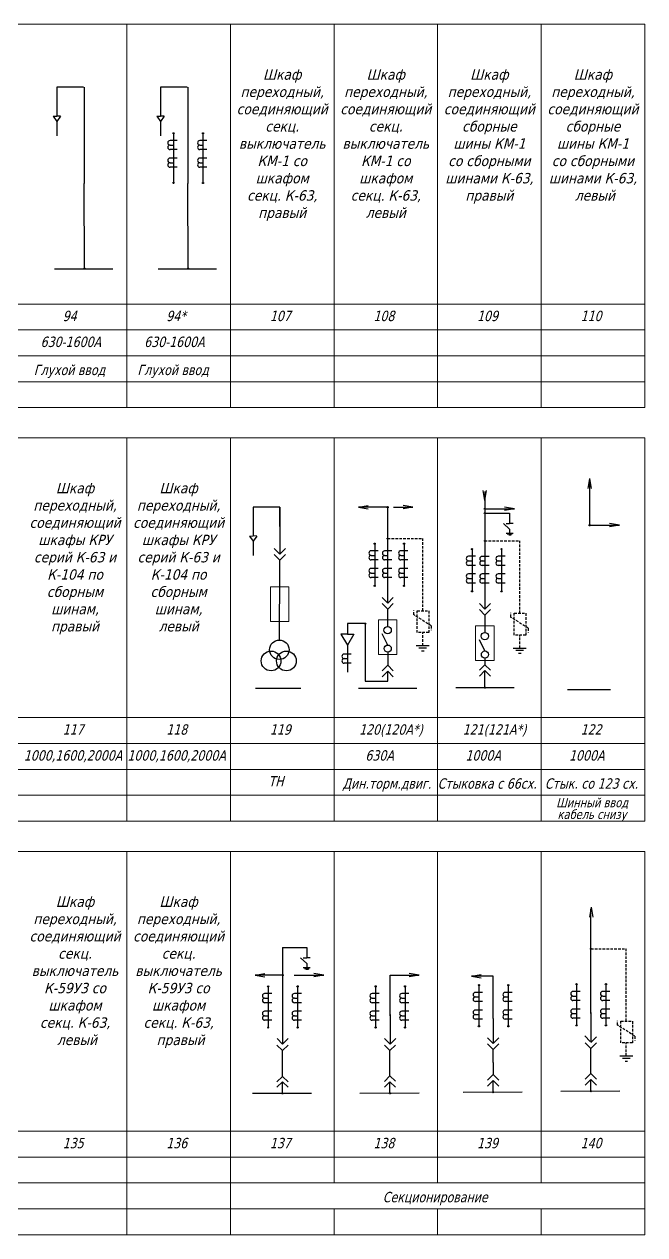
# Model space of a CAD drawing. Header units: millimetres. Extents: x -921 to 41389, y -8091 to 10490.
# Drawn here: x 40893.1 to 41012.9, y 9578.6 to 9812.3 of the extents above; entities that cross this region are included whole.
import ezdxf

# ---------------------------------------------------------------- set-up
doc = ezdxf.new("R2010")
doc.units = ezdxf.units.MM
for name, pattern in [('HIDDENX2', [0.75, 0.5, -0.25]), ('K5LT_BASIC', [0]), ('K5LT_DASHED', [6, 4, -2])]:
    doc.linetypes.add(name, pattern=pattern)
doc.layers.add('LAYER0VIEW0', color=7, linetype='Continuous')
doc.styles.get("Standard").update_dxf_attribs({"font": 'TAHOMA.TTF', "oblique": 15})

msp = doc.modelspace()

# ---------------------------------------------------------------- linework, layer by layer
at = {"color": 7, "lineweight": 18}
for p, q in [((40772.888, 9812.283), (41012.888, 9812.283)), ((40912.888, 9738.283), (40912.888, 9812.283)), ((40932.888, 9738.283), (40932.888, 9812.283)), ((40952.888, 9738.283), (40952.888, 9812.283)), ((40972.888, 9738.283), (40972.888, 9812.283)), ((40992.888, 9738.283), (40992.888, 9812.283)), ((41012.888, 9738.283), (41012.888, 9812.283)), ((40772.888, 9758.283), (41012.888, 9758.283)), ((40772.888, 9753.283), (41012.888, 9753.283)), ((40772.888, 9748.283), (41012.888, 9748.283)), ((40772.888, 9743.283), (41012.888, 9743.283)), ((40772.888, 9738.283), (41012.888, 9738.283)), ((40772.888, 9732.463), (41012.888, 9732.463)), ((40912.888, 9658.463), (40912.888, 9732.463)), ((40932.888, 9658.463), (40932.888, 9732.463)), ((40952.888, 9658.463), (40952.888, 9732.463)), ((40972.888, 9658.463), (40972.888, 9732.463)), ((40992.888, 9658.463), (40992.888, 9732.463)), ((41012.888, 9658.463), (41012.888, 9732.463)), ((40772.888, 9678.463), (41012.888, 9678.463)), ((40772.888, 9673.463), (41012.888, 9673.463)), ((40772.888, 9668.463), (41012.888, 9668.463)), ((40772.888, 9663.463), (41012.888, 9663.463)), ((40772.888, 9658.463), (41012.888, 9658.463)), ((40772.888, 9652.643), (41012.888, 9652.643)), ((40912.888, 9578.643), (40912.888, 9652.643)), ((40932.888, 9578.643), (40932.888, 9652.643)), ((40952.888, 9588.643), (40952.888, 9652.643)), ((40972.888, 9588.643), (40972.888, 9652.643)), ((40992.888, 9588.643), (40992.888, 9652.643)), ((41012.888, 9578.643), (41012.888, 9652.643)), ((40772.888, 9598.643), (41012.888, 9598.643)), ((40772.888, 9593.643), (41012.888, 9593.643)), ((40772.888, 9588.643), (41012.888, 9588.643)), ((40772.888, 9583.643), (41012.888, 9583.643)), ((40952.888, 9578.643), (40952.888, 9583.643)), ((40972.888, 9578.643), (40972.888, 9583.643)), ((40992.888, 9578.643), (40992.888, 9583.643)), ((40772.888, 9578.643), (41012.888, 9578.643))]:
    msp.add_line(p, q, dxfattribs=at)
at = {"layer": 'LAYER0VIEW0', "color": 7, "linetype": 'K5LT_BASIC'}
for p, q in [((40899.374, 9800.126), (40899.374, 9794.564)), ((40904.543, 9800.126), (40899.374, 9800.126)), ((40904.662, 9800.126), (40904.662, 9781.551)), ((40919.374, 9800.126), (40919.374, 9794.564)), ((40924.543, 9800.126), (40919.374, 9800.126)), ((40924.662, 9800.126), (40924.662, 9781.551)), ((40898.666, 9794.522), (40899.374, 9794.564)), ((40898.666, 9794.522), (40899.374, 9793.527)), ((40900.082, 9794.522), (40899.374, 9794.564)), ((40900.082, 9794.522), (40899.374, 9793.527)), ((40918.666, 9794.522), (40919.374, 9794.564)), ((40918.666, 9794.522), (40919.374, 9793.527)), ((40920.082, 9794.522), (40919.374, 9794.564)), ((40920.082, 9794.522), (40919.374, 9793.527)), ((40899.374, 9793.527), (40899.374, 9790.764)), ((40919.374, 9793.527), (40919.374, 9790.764)), ((40922.582, 9789.836), (40921.222, 9789.836)), ((40921.902, 9791.224), (40921.902, 9781.645)), ((40928.323, 9789.836), (40926.963, 9789.836)), ((40927.579, 9791.224), (40927.579, 9781.645)), ((40921.222, 9788.957), (40921.837, 9788.957)), ((40922.582, 9788.078), (40921.222, 9788.078)), ((40926.963, 9788.957), (40927.579, 9788.957)), ((40928.323, 9788.078), (40926.963, 9788.078)), ((40922.582, 9786.434), (40921.222, 9786.434)), ((40921.222, 9785.555), (40921.837, 9785.555)), ((40928.323, 9786.434), (40926.963, 9786.434)), ((40926.963, 9785.555), (40927.579, 9785.555)), ((40922.582, 9784.676), (40921.222, 9784.676)), ((40928.323, 9784.676), (40926.963, 9784.676)), ((40904.717, 9765.106), (40904.662, 9781.551)), ((40924.717, 9765.106), (40924.662, 9781.551)), ((40898.938, 9765.069), (40910.175, 9765.069)), ((40918.938, 9765.069), (40930.175, 9765.069)), ((41002.242, 9724.597), (41001.921, 9722.693)), ((41002.242, 9724.624), (41002.242, 9715.584)), ((41002.242, 9724.597), (41002.563, 9722.693)), ((40982.023, 9720.368), (40981.702, 9722.273)), ((40982.003, 9722.103), (40982.003, 9699.427)), ((40982.023, 9720.368), (40982.344, 9722.273)), ((40937.245, 9719.102), (40937.245, 9713.539)), ((40942.415, 9719.102), (40937.245, 9719.102)), ((40942.415, 9719.102), (40942.415, 9710.056)), ((40942.415, 9715.346), (40942.415, 9719.102)), ((40957.593, 9719.06), (40959.497, 9719.381)), ((40963.236, 9719.06), (40957.593, 9719.06)), ((40957.593, 9719.06), (40959.497, 9718.739)), ((40963.236, 9719.06), (40963.236, 9700.579)), ((40964.398, 9719.06), (40968.112, 9719.06)), ((40968.112, 9719.06), (40966.207, 9719.381)), ((40968.112, 9719.06), (40966.207, 9718.739)), ((40982.003, 9718.724), (40987.705, 9718.724)), ((40982.003, 9717.893), (40986.795, 9717.893)), ((40987.705, 9718.724), (40985.8, 9719.045)), ((40987.705, 9718.724), (40985.8, 9718.403)), ((40986.795, 9717.893), (40986.795, 9715.945)), ((40986.795, 9714.805), (40985.586, 9715.945)), ((40986.13, 9715.945), (40986.795, 9715.945)), ((40987.46, 9715.945), (40986.795, 9715.945)), ((40986.795, 9714.805), (40986.795, 9714.045)), ((41002.242, 9715.584), (41007.979, 9715.584)), ((41007.979, 9715.584), (41006.074, 9715.905)), ((41007.979, 9715.584), (41006.074, 9715.263)), ((40936.537, 9713.497), (40937.245, 9713.539)), ((40936.537, 9713.497), (40937.245, 9712.502)), ((40937.954, 9713.497), (40937.245, 9713.539)), ((40937.954, 9713.497), (40937.245, 9712.502)), ((40937.245, 9712.502), (40937.245, 9709.74)), ((40963.534, 9712.941), (40963.534, 9712.941)), ((40986.13, 9714.045), (40987.46, 9714.045)), ((40986.34, 9713.896), (40987.275, 9713.896)), ((40986.622, 9713.736), (40987.109, 9713.736)), ((40942.415, 9710.014), (40941.337, 9711.092)), ((40942.415, 9710.014), (40943.492, 9711.092)), ((40961.414, 9710.647), (40960.054, 9710.647)), ((40960.734, 9712.035), (40960.734, 9703.88)), ((40964.017, 9710.638), (40962.657, 9710.638)), ((40967.156, 9710.647), (40965.795, 9710.647)), ((40966.411, 9711.96), (40966.411, 9703.806)), ((40979.536, 9710.977), (40979.536, 9702.822)), ((40985.212, 9710.903), (40985.212, 9702.748)), ((40942.415, 9708.865), (40941.337, 9709.942)), ((40942.373, 9708.906), (40942.373, 9707.354)), ((40942.415, 9708.865), (40943.492, 9709.942)), ((40960.054, 9709.768), (40960.67, 9709.768)), ((40961.414, 9708.889), (40960.054, 9708.889)), ((40962.657, 9709.759), (40963.272, 9709.759)), ((40964.017, 9708.88), (40962.657, 9708.88)), ((40965.795, 9709.768), (40966.411, 9709.768)), ((40967.156, 9708.889), (40965.795, 9708.889)), ((40980.216, 9709.59), (40978.855, 9709.59)), ((40978.855, 9708.711), (40979.471, 9708.711)), ((40980.216, 9707.832), (40978.855, 9707.832)), ((40982.818, 9709.58), (40981.458, 9709.58)), ((40981.458, 9708.701), (40982.073, 9708.701)), ((40982.818, 9707.822), (40981.458, 9707.822)), ((40985.957, 9709.59), (40984.597, 9709.59)), ((40984.597, 9708.711), (40985.212, 9708.711)), ((40985.957, 9707.832), (40984.597, 9707.832)), ((40942.373, 9707.354), (40942.321, 9693.43)), ((40961.414, 9707.245), (40960.054, 9707.245)), ((40960.054, 9706.366), (40960.67, 9706.366)), ((40961.414, 9705.487), (40960.054, 9705.487)), ((40964.017, 9707.236), (40962.657, 9707.236)), ((40962.657, 9706.357), (40963.272, 9706.357)), ((40964.017, 9705.478), (40962.657, 9705.478)), ((40967.156, 9707.245), (40965.795, 9707.245)), ((40965.795, 9706.366), (40966.411, 9706.366)), ((40967.156, 9705.487), (40965.795, 9705.487)), ((40980.216, 9706.188), (40978.855, 9706.188)), ((40982.818, 9706.178), (40981.458, 9706.178)), ((40985.957, 9706.188), (40984.597, 9706.188)), ((40978.855, 9705.309), (40979.471, 9705.309)), ((40980.216, 9704.43), (40978.855, 9704.43)), ((40981.458, 9705.299), (40982.073, 9705.299)), ((40982.818, 9704.42), (40981.458, 9704.42)), ((40984.597, 9705.309), (40985.212, 9705.309)), ((40985.957, 9704.43), (40984.597, 9704.43)), ((40963.254, 9700.561), (40962.177, 9701.639)), ((40963.254, 9700.561), (40964.332, 9701.639)), ((40963.254, 9699.411), (40962.177, 9700.489)), ((40963.236, 9699.429), (40963.236, 9696.049)), ((40963.254, 9699.411), (40964.332, 9700.489)), ((40982.02, 9699.409), (40980.943, 9700.487)), ((40982.02, 9698.26), (40980.943, 9699.338)), ((40982.02, 9699.409), (40983.098, 9700.487)), ((40982.02, 9698.26), (40983.098, 9699.338)), ((40958.9, 9696.592), (40955.461, 9696.592)), ((40955.461, 9696.592), (40955.463, 9694.532)), ((40958.9, 9696.473), (40958.9, 9685.5)), ((40982.003, 9698.278), (40982.003, 9694.898)), ((40955.463, 9694.532), (40954.215, 9694.532)), ((40954.215, 9694.532), (40955.463, 9692.468)), ((40955.463, 9694.532), (40956.71, 9694.532)), ((40956.71, 9694.532), (40955.463, 9692.468)), ((40963.254, 9692.468), (40962.177, 9694.634)), ((40955.463, 9692.468), (40955.463, 9687.207)), ((40968.762, 9692.352), (40971.262, 9692.352)), ((40970.762, 9691.852), (40969.262, 9691.852)), ((40982.02, 9691.316), (40980.943, 9693.482)), ((40987.49, 9691.889), (40989.99, 9691.889)), ((40956.207, 9690.717), (40954.847, 9690.717)), ((40954.847, 9689.837), (40955.463, 9689.837)), ((40963.254, 9691.088), (40963.254, 9688.559)), ((40969.762, 9691.352), (40970.262, 9691.352)), ((40982.02, 9689.937), (40982.02, 9688.672)), ((40989.49, 9691.389), (40987.99, 9691.389)), ((40988.49, 9690.889), (40988.99, 9690.889)), ((40956.207, 9688.958), (40954.847, 9688.958)), ((40963.254, 9688.559), (40962.177, 9687.481)), ((40963.254, 9687.41), (40962.177, 9686.332)), ((40963.254, 9688.559), (40964.332, 9687.481)), ((40963.254, 9687.41), (40964.332, 9686.332)), ((40963.254, 9685.5), (40963.254, 9687.41)), ((40982.02, 9688.672), (40980.943, 9687.595)), ((40982.02, 9687.523), (40980.943, 9686.445)), ((40982.02, 9688.672), (40983.098, 9687.595)), ((40982.02, 9684.246), (40982.02, 9687.523)), ((40982.02, 9687.523), (40983.098, 9686.445)), ((40958.9, 9685.5), (40963.254, 9685.5)), ((40937.74, 9684.111), (40946.506, 9684.111)), ((40957.636, 9684.133), (40968.873, 9684.133)), ((40976.402, 9684.246), (40987.639, 9684.246)), ((40997.944, 9683.871), (41006.279, 9683.871)), ((41002.504, 9641.851), (41002.183, 9639.947)), ((41002.493, 9621.34), (41002.493, 9641.491)), ((41002.504, 9641.851), (41002.825, 9639.947)), ((40942.949, 9634.059), (40947.623, 9634.059)), ((40942.963, 9634.059), (40942.963, 9621.131)), ((40947.623, 9634.059), (40947.623, 9632.111)), ((40947.623, 9630.971), (40946.414, 9632.111)), ((40946.958, 9632.111), (40947.623, 9632.111)), ((40948.288, 9632.111), (40947.623, 9632.111)), ((40947.623, 9630.971), (40947.623, 9630.211)), ((40937.646, 9628.755), (40939.551, 9629.076)), ((40942.963, 9628.749), (40937.646, 9628.755)), ((40937.646, 9628.755), (40939.551, 9628.434)), ((40945.219, 9628.761), (40950.922, 9628.767)), ((40946.958, 9630.211), (40948.288, 9630.211)), ((40947.168, 9630.061), (40948.104, 9630.061)), ((40947.45, 9629.901), (40947.937, 9629.901)), ((40950.922, 9628.767), (40949.017, 9629.088)), ((40950.922, 9628.767), (40949.017, 9628.446)), ((40963.712, 9620.931), (40963.712, 9628.752)), ((40963.712, 9628.752), (40969.266, 9628.752)), ((40969.315, 9628.756), (40967.41, 9629.077)), ((40969.315, 9628.756), (40967.41, 9628.435)), ((40979.415, 9628.527), (40981.32, 9628.848)), ((40979.415, 9628.527), (40981.32, 9628.206)), ((40983.599, 9628.527), (40979.415, 9628.527)), ((40983.599, 9620.407), (40983.599, 9628.527)), ((40940.172, 9626.583), (40940.172, 9618.656)), ((40945.849, 9626.583), (40945.849, 9618.656)), ((40960.921, 9626.584), (40960.921, 9618.657)), ((40966.597, 9626.584), (40966.597, 9618.657)), ((40980.857, 9626.812), (40980.857, 9618.885)), ((40986.534, 9626.812), (40986.534, 9618.885)), ((40999.702, 9626.993), (40999.702, 9619.066)), ((41005.379, 9626.993), (41005.379, 9619.066)), ((40940.852, 9625.196), (40939.492, 9625.196)), ((40939.492, 9624.317), (40940.107, 9624.317)), ((40946.593, 9625.196), (40945.233, 9625.196)), ((40945.233, 9624.317), (40945.849, 9624.317)), ((40961.601, 9625.197), (40960.24, 9625.197)), ((40960.24, 9624.318), (40960.856, 9624.318)), ((40967.342, 9625.197), (40965.982, 9625.197)), ((40965.982, 9624.318), (40966.597, 9624.318)), ((40981.537, 9625.425), (40980.177, 9625.425)), ((40980.177, 9624.546), (40980.793, 9624.546)), ((40981.537, 9623.667), (40980.177, 9623.667)), ((40987.279, 9625.425), (40985.918, 9625.425)), ((40985.918, 9624.546), (40986.534, 9624.546)), ((40987.279, 9623.667), (40985.918, 9623.667)), ((41000.382, 9625.606), (40999.022, 9625.606)), ((40999.022, 9624.727), (40999.637, 9624.727)), ((41000.382, 9623.848), (40999.022, 9623.848)), ((41006.123, 9625.606), (41004.763, 9625.606)), ((41004.763, 9624.727), (41005.379, 9624.727)), ((41006.123, 9623.848), (41004.763, 9623.848)), ((40940.852, 9623.438), (40939.492, 9623.438)), ((40940.852, 9621.794), (40939.492, 9621.794)), ((40946.593, 9623.438), (40945.233, 9623.438)), ((40946.593, 9621.794), (40945.233, 9621.794)), ((40961.601, 9623.439), (40960.24, 9623.439)), ((40961.601, 9621.795), (40960.24, 9621.795)), ((40967.342, 9623.439), (40965.982, 9623.439)), ((40967.342, 9621.795), (40965.982, 9621.795)), ((40981.537, 9622.023), (40980.177, 9622.023)), ((40987.279, 9622.023), (40985.918, 9622.023)), ((41000.382, 9622.204), (40999.022, 9622.204)), ((40999.022, 9621.325), (40999.637, 9621.325)), ((41002.493, 9621.541), (41002.493, 9615.826)), ((41006.123, 9622.204), (41004.763, 9622.204)), ((41004.763, 9621.325), (41005.379, 9621.325)), ((40939.492, 9620.915), (40940.107, 9620.915)), ((40940.852, 9620.035), (40939.492, 9620.035)), ((40942.963, 9621.131), (40942.963, 9615.416)), ((40945.233, 9620.915), (40945.849, 9620.915)), ((40946.593, 9620.035), (40945.233, 9620.035)), ((40960.24, 9620.916), (40960.856, 9620.916)), ((40961.601, 9620.037), (40960.24, 9620.037)), ((40963.712, 9621.132), (40963.712, 9615.418)), ((40965.982, 9620.916), (40966.597, 9620.916)), ((40967.342, 9620.037), (40965.982, 9620.037)), ((40980.177, 9621.144), (40980.793, 9621.144)), ((40981.537, 9620.265), (40980.177, 9620.265)), ((40983.599, 9620.407), (40983.617, 9615.563)), ((40985.918, 9621.144), (40986.534, 9621.144)), ((40987.279, 9620.265), (40985.918, 9620.265)), ((41000.382, 9620.446), (40999.022, 9620.446)), ((41006.123, 9620.446), (41004.763, 9620.446)), ((40983.617, 9615.563), (40982.539, 9616.641)), ((40983.617, 9615.563), (40984.695, 9616.641)), ((41002.361, 9615.945), (41001.283, 9617.022)), ((41002.461, 9615.744), (41003.539, 9616.822)), ((40942.931, 9614.184), (40941.854, 9615.262)), ((40942.963, 9615.416), (40941.886, 9616.494)), ((40942.931, 9614.184), (40944.009, 9615.262)), ((40942.963, 9615.416), (40944.041, 9616.494)), ((40963.68, 9614.186), (40962.602, 9615.264)), ((40963.712, 9615.418), (40962.634, 9616.495)), ((40963.68, 9614.186), (40964.758, 9615.264)), ((40963.712, 9615.418), (40964.79, 9616.495)), ((40983.617, 9614.414), (40982.539, 9615.491)), ((40983.617, 9614.414), (40984.695, 9615.491)), ((40983.617, 9611.862), (40983.617, 9614.414)), ((41002.461, 9614.594), (41001.384, 9615.672)), ((41002.458, 9609.747), (41002.463, 9614.593)), ((41002.461, 9614.594), (41003.539, 9615.672)), ((40942.931, 9609.219), (40942.933, 9614.183)), ((40963.677, 9609.338), (40963.682, 9614.184)), ((41008.071, 9613.17), (41010.571, 9613.17)), ((41010.071, 9612.67), (41008.571, 9612.67)), ((41009.071, 9612.17), (41009.571, 9612.17)), ((40983.617, 9611.862), (40983.617, 9609.563)), ((41002.461, 9609.743), (41001.384, 9608.666)), ((41002.458, 9609.747), (41003.536, 9608.669)), ((40942.928, 9608.187), (40941.85, 9607.11)), ((40942.931, 9609.219), (40941.854, 9608.141)), ((40942.928, 9608.187), (40944.006, 9607.11)), ((40942.931, 9609.219), (40944.009, 9608.141)), ((40942.931, 9605.942), (40942.931, 9608.184)), ((40963.677, 9608.189), (40962.599, 9607.111)), ((40963.68, 9609.335), (40962.602, 9608.257)), ((40963.677, 9609.338), (40964.754, 9608.26)), ((40963.677, 9608.189), (40964.754, 9607.111)), ((40963.68, 9605.944), (40963.68, 9608.185)), ((40983.613, 9608.416), (40982.536, 9607.339)), ((40983.617, 9609.563), (40982.539, 9608.485)), ((40983.613, 9609.566), (40984.691, 9608.488)), ((40983.613, 9608.416), (40984.691, 9607.339)), ((40983.617, 9606.172), (40983.617, 9608.413)), ((41002.458, 9608.597), (41001.38, 9607.52)), ((41002.461, 9606.352), (41002.458, 9608.597)), ((41002.458, 9608.597), (41003.536, 9607.52)), ((40948.55, 9605.942), (40937.149, 9605.892)), ((40969.299, 9605.944), (40957.897, 9605.894)), ((40989.235, 9606.172), (40977.834, 9606.121)), ((41008.08, 9606.352), (40996.679, 9606.302))]:
    msp.add_line(p, q, dxfattribs=at)
at = {"layer": 'LAYER0VIEW0', "color": 7, "linetype": 'HIDDENX2'}
for p, q in [((40963.256, 9713.017), (40970.012, 9713.016)), ((40970.012, 9699.066), (40970.012, 9713.025)), ((40981.983, 9712.554), (40988.74, 9712.554)), ((40988.74, 9698.603), (40988.74, 9712.562)), ((40968.279, 9698.313), (40968.279, 9699.122)), ((40968.957, 9694.852), (40968.957, 9699.066)), ((40968.957, 9699.066), (40971.194, 9699.066)), ((40971.194, 9699.066), (40971.194, 9694.852)), ((40987.006, 9697.85), (40987.006, 9698.659)), ((40987.684, 9694.389), (40987.684, 9698.603)), ((40987.684, 9698.603), (40989.921, 9698.603)), ((40989.921, 9698.603), (40989.921, 9694.389)), ((40971.647, 9696.167), (40968.263, 9698.327)), ((40971.647, 9696.167), (40971.647, 9695.329)), ((40990.374, 9695.703), (40986.99, 9697.864)), ((40971.194, 9694.852), (40968.957, 9694.852)), ((40970.012, 9692.352), (40970.012, 9694.852)), ((40989.921, 9694.389), (40987.684, 9694.389)), ((40988.74, 9691.889), (40988.74, 9694.389)), ((40990.374, 9695.703), (40990.374, 9694.866)), ((41002.493, 9633.835), (41009.321, 9633.834)), ((41009.321, 9619.884), (41009.321, 9633.843)), ((41010.955, 9616.985), (41007.571, 9619.145)), ((41007.587, 9619.131), (41007.587, 9619.94)), ((41008.265, 9615.67), (41008.265, 9619.884)), ((41008.265, 9619.884), (41010.502, 9619.884)), ((41010.502, 9619.884), (41010.502, 9615.67)), ((41010.955, 9616.985), (41010.955, 9616.147)), ((41010.502, 9615.67), (41008.265, 9615.67)), ((41009.321, 9613.17), (41009.321, 9615.67))]:
    msp.add_line(p, q, dxfattribs=at)
at = {"layer": 'LAYER0VIEW0', "color": 7, "linetype": 'K5LT_BASIC', "lineweight": 18}
for p, q in [((40940.596, 9703.687), (40944.184, 9703.687)), ((40940.596, 9696.998), (40940.596, 9703.687)), ((40944.184, 9703.687), (40944.184, 9696.998)), ((40944.184, 9696.998), (40940.596, 9696.998)), ((40961.442, 9697.33), (40965.031, 9697.33)), ((40961.442, 9690.64), (40961.442, 9697.33)), ((40965.031, 9697.33), (40965.031, 9690.64)), ((40980.208, 9696.179), (40983.797, 9696.179)), ((40980.208, 9689.489), (40980.208, 9696.179)), ((40983.797, 9696.179), (40983.797, 9689.489)), ((40965.031, 9690.64), (40961.442, 9690.64)), ((40983.797, 9689.489), (40980.208, 9689.489))]:
    msp.add_line(p, q, dxfattribs=at)
at = {"layer": 'LAYER0VIEW0', "color": 7, "linetype": 'K5LT_BASIC'}
for centre, radius in [((40921.902, 9791.224), 0.119), ((40927.579, 9791.224), 0.119), ((40921.902, 9781.645), 0.119), ((40927.579, 9781.645), 0.119), ((40904.717, 9765.106), 0.119), ((40924.717, 9765.106), 0.119), ((40963.236, 9719.06), 0.119), ((40982.003, 9718.724), 0.119), ((40982.003, 9717.893), 0.119), ((41002.242, 9715.584), 0.119), ((40960.734, 9712.035), 0.119), ((40966.411, 9712.035), 0.119), ((40979.536, 9710.977), 0.119), ((40985.212, 9710.977), 0.119), ((40960.734, 9703.88), 0.119), ((40966.411, 9703.88), 0.119), ((40979.536, 9702.822), 0.119), ((40985.212, 9702.822), 0.119), ((40958.9, 9696.592), 0.119), ((40963.236, 9695.342), 0.708), ((40982.003, 9694.19), 0.708), ((40942.321, 9691.55), 1.88), ((40963.254, 9691.778), 0.69), ((40940.723, 9689.388), 1.908), ((40943.685, 9689.388), 1.908), ((40982.02, 9690.626), 0.69), ((40982.02, 9684.246), 0.119), ((40940.172, 9626.583), 0.119), ((40945.849, 9626.583), 0.119), ((40960.921, 9626.584), 0.119), ((40966.597, 9626.584), 0.119), ((40980.857, 9626.812), 0.119), ((40986.534, 9626.812), 0.119), ((40999.702, 9626.993), 0.119), ((41005.379, 9626.993), 0.119), ((40980.857, 9618.885), 0.119), ((40986.534, 9618.885), 0.119), ((40999.702, 9619.066), 0.119), ((41005.379, 9619.066), 0.119), ((40940.172, 9618.656), 0.119), ((40945.849, 9618.656), 0.119), ((40960.921, 9618.657), 0.119), ((40966.597, 9618.657), 0.119), ((40942.931, 9605.942), 0.119), ((40963.68, 9605.944), 0.119), ((40983.617, 9606.172), 0.119), ((41002.461, 9606.352), 0.119)]:
    msp.add_circle(centre, radius, dxfattribs=at)
at = {"layer": 'LAYER0VIEW0', "color": 7, "linetype": 'K5LT_DASHED'}
for centre in [(40963.235, 9713.007), (40982.012, 9712.558), (41002.493, 9633.825)]:
    msp.add_circle(centre, 0.083, dxfattribs=at)
at = {"layer": 'LAYER0VIEW0', "color": 7, "linetype": 'K5LT_BASIC'}
for centre in [(40921.222, 9789.397), (40926.963, 9789.397), (40921.222, 9788.518), (40926.963, 9788.518), (40921.222, 9785.995), (40921.222, 9785.116), (40926.963, 9785.995), (40926.963, 9785.116), (40960.054, 9710.208), (40962.657, 9710.198), (40965.795, 9710.208), (40960.054, 9709.329), (40962.657, 9709.319), (40965.795, 9709.329), (40978.855, 9709.15), (40978.855, 9708.271), (40981.458, 9709.141), (40981.458, 9708.262), (40984.597, 9709.15), (40984.597, 9708.271), (40960.054, 9706.806), (40960.054, 9705.927), (40962.657, 9706.796), (40962.657, 9705.917), (40965.795, 9706.806), (40965.795, 9705.927), (40978.855, 9705.748), (40981.458, 9705.739), (40984.597, 9705.748), (40978.855, 9704.869), (40981.458, 9704.86), (40984.597, 9704.869), (40954.847, 9690.277), (40954.847, 9689.398), (40939.492, 9624.756), (40939.492, 9623.877), (40945.233, 9624.756), (40945.233, 9623.877), (40960.24, 9624.758), (40960.24, 9623.879), (40965.982, 9624.758), (40965.982, 9623.879), (40980.177, 9624.985), (40980.177, 9624.106), (40985.918, 9624.985), (40985.918, 9624.106), (40999.022, 9625.166), (40999.022, 9624.287), (41004.763, 9625.166), (41004.763, 9624.287), (40939.492, 9621.354), (40945.233, 9621.354), (40960.24, 9621.356), (40965.982, 9621.356), (40980.177, 9621.583), (40985.918, 9621.583), (40999.022, 9621.764), (40999.022, 9620.885), (41004.763, 9621.764), (41004.763, 9620.885), (40939.492, 9620.475), (40945.233, 9620.475), (40960.24, 9620.476), (40965.982, 9620.476), (40980.177, 9620.704), (40985.918, 9620.704)]:
    msp.add_arc(centre, 0.44, 90, 270, dxfattribs=at)
at = {"layer": 'LAYER0VIEW0', "color": 7}
msp.add_point((40943.064, 9628.75), dxfattribs=at)

# ---------------------------------------------------------------- texts
at = {"color": 7, "lineweight": 18, "oblique": 15, "width": 0.9}
for s, height, p in [('94', 2, (40900.486, 9754.984)), ('94*', 2, (40920.486, 9754.984)), ('107', 2, (40940.486, 9754.984)), ('108', 2, (40960.486, 9754.984)), ('109', 2, (40980.486, 9754.984)), ('110', 2, (41000.486, 9754.984)), ('630-1600А', 2, (40896.223, 9749.984)), ('630-1600А', 2, (40916.223, 9749.984)), ('Глухой ввод', 2, (40894.91, 9744.56)), ('Глухой ввод', 2, (40914.91, 9744.56)), ('117', 2, (40900.486, 9675.164)), ('118', 2, (40920.486, 9675.164)), ('119', 2, (40940.486, 9675.164)), ('120(120А*)', 2, (40957.714, 9675.164)), ('121(121А*)', 2, (40977.714, 9675.164)), ('122', 2, (41000.486, 9675.164)), ('1000,1600,2000А', 2, (40892.976, 9670.164)), ('1000,1600,2000А', 2, (40912.976, 9670.164)), ('    630А', 2, (40956.223, 9670.164)), ('   1000А', 2, (40976.223, 9670.164)), ('   1000А', 2, (40996.223, 9670.164)), ('ТН', 2, (40940.232, 9665.164)), ('Дин.торм.двиг.', 2, (40954.506, 9664.74)), ('Стыковка с 66сх.', 2, (40972.891, 9664.74)), ('Стык. со 123 сх.', 2, (40993.598, 9664.74)), ('Шинный ввод', 1.8, (40995.782, 9661.153)), ('кабель снизу', 1.8, (40996.03, 9658.892)), ('135', 2, (40900.486, 9595.344)), ('136', 2, (40920.486, 9595.344)), ('137', 2, (40940.486, 9595.344)), ('138', 2, (40960.486, 9595.344)), ('139', 2, (40980.486, 9595.344)), ('140', 2, (41000.486, 9595.344)), ('Секционирование', 2, (40962.297, 9584.92))]:
    msp.add_text(s, height=height, dxfattribs=at).set_placement(p)
at = {"color": 7, "lineweight": 18, "char_height": 2, "width": 17.21624, "attachment_point": 2}
for s, insert in [('{\\C7;Шкаф переходный, соединяющий секц. выключатель КМ-1 со шкафом секц. К-63, правый}', (40942.88, 9803.573)), ('Шкаф переходный, соединяющий секц. выключатель КМ-1 со шкафом секц. К-63, левый', (40962.88, 9803.573)), ('Шкаф переходный, соединяющий сборные шины КМ-1 со сборными шинами К-63, правый', (40982.88, 9803.573)), ('Шкаф переходный, соединяющий сборные шины КМ-1 со сборными шинами К-63,\\P левый', (41002.88, 9803.573)), ('Шкаф переходный, соединяющий шкафы КРУ серий К-63 и К-104 по сборным шинам, правый', (40902.88, 9723.753)), ('Шкаф переходный, соединяющий шкафы КРУ серий К-63 и К-104 по сборным шинам, левый', (40922.88, 9723.753)), ('Шкаф переходный, соединяющий секц. выключатель К-59У3 со шкафом секц. К-63,\\P левый', (40902.88, 9643.933)), ('Шкаф переходный, соединяющий секц. выключатель К-59У3 со шкафом секц. К-63,\\P правый', (40922.88, 9643.933))]:
    msp.add_mtext(s, dxfattribs=dict(at, insert=insert))

doc.saveas('drawing.dxf')
